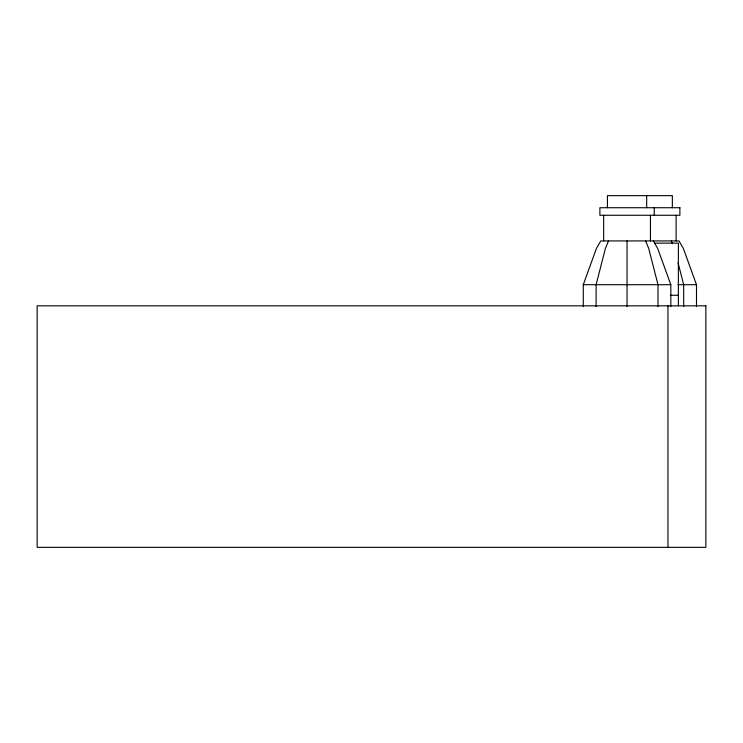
<?xml version="1.0" encoding="UTF-8"?>
<svg xmlns="http://www.w3.org/2000/svg" width="743" height="743" viewBox="0 0 743 743"><rect width="100%" height="100%" fill="white"/><g stroke="black" fill="none" stroke-linecap="round" stroke-linejoin="round"><path stroke-width="1.11" d="M583.283 306.59L583.283 284.708L596.415 248.478L600.79 240.927L678.981 240.927L683.356 248.478L696.488 284.708L696.488 306.59M608.489 240.927L605.396 248.478L596.1 284.708L596.1 306.59M654.602 243.119L678.378 243.119L678.378 305.837M583.283 284.708L670.827 284.708L670.827 306.59M677.941 284.708L696.488 284.708M670.455 295.268L678.378 295.268M653.32 240.927L657.694 248.478L670.827 284.708M671.282 240.927L672.443 243.76M645.621 240.927L648.713 248.478L658.01 284.708L658.01 306.59M678.043 262.753L683.671 284.708L683.671 306.59M676.111 215.266L676.111 240.927M672.341 207.724L672.341 195.641L607.43 195.641L607.43 207.724M667.966 305.837L667.966 547.359M654.221 207.724L654.221 215.266M650.45 215.266L650.45 240.927M646.679 195.641L646.679 207.724M627.055 240.927L627.055 306.59M603.66 215.266L603.66 240.927M679.891 207.724L599.889 207.724L599.889 215.266L679.891 215.266L679.891 207.724M705.85 305.837L37.15 305.837L37.15 547.359L705.85 547.359L705.85 305.837"/></g></svg>
